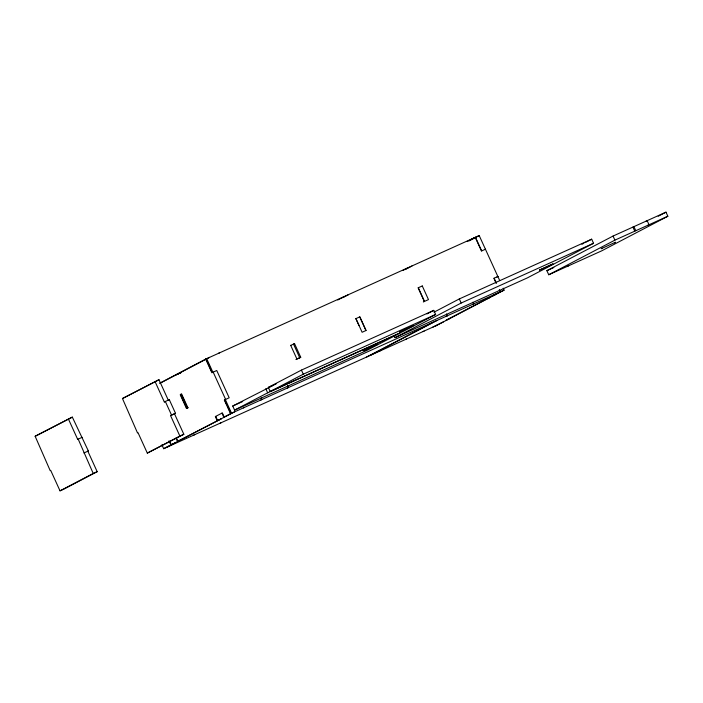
<?xml version="1.0" encoding="UTF-8"?>
<svg xmlns="http://www.w3.org/2000/svg" width="703" height="703" viewBox="0 0 703 703"><rect width="100%" height="100%" fill="white"/><g stroke="black" fill="none" stroke-linecap="round" stroke-linejoin="round"><path stroke-width="1.05" d="M35.15 436.273L72.321 417.116L88.358 450.957L87.857 451.221L97.181 471.687L63.973 489.051L60.019 490.843L50.695 470.377L50.194 470.641L35.15 436.273L72.321 417.116M122.454 398.531L158.975 379.717L168.298 400.174L169.291 399.656L175.504 413.302L170.557 415.605L179.88 436.071L147.314 453.101L137.99 432.635L137.498 432.899L122.454 398.531L158.975 379.717M159.458 383.32L206.656 358.609L212.877 372.256L216.752 370.507L229.187 397.784L224.319 400.051L230.531 413.698L504.077 290.146L503.19 288.195M161.092 382.722L209.573 357.361M218.466 353.354L219.459 352.836M337.739 300.005L344.549 296.438M342.677 297.703L348.512 294.654M68.358 418.909L77.682 439.366L78.182 439.103L93.227 473.47L60.019 490.843M403.127 270.347L407.986 267.799M405.139 269.574L411.949 266.015M467.187 241.586L475.465 237.271L481.687 250.909M469.217 240.813L479.209 235.584L499.64 280.4M155.012 381.501L164.335 401.967L165.328 401.448L171.541 415.086L170.557 415.605M299.75 357.783L300.743 357.265L294.522 343.618L293.529 344.136L299.75 357.783L295.91 359.514M186.444 408.39L187.437 407.863L181.216 394.225L180.223 394.743L186.444 408.39L188.061 407.652M423.329 301.991L424.524 301.385L418.311 287.747M234.591 410.121L267.676 392.81L400.033 333.064L366.94 350.375L234.591 410.121L232.728 406.026L273.775 385.13M268.335 387.406L301.42 370.103L433.777 310.357L435.64 314.452L402.555 331.754L270.198 391.501L268.335 387.406L276.297 383.812M174.511 413.821L183.834 434.278L147.314 453.101M270.198 391.501L303.283 374.189L435.64 314.452M161.892 444.797L163.667 448.69L221.173 418.865L217.201 420.658L215.338 416.571L222.35 412.925L224.213 417.02L231.524 413.179L225.311 399.532M234.442 411.932L177.894 441.247L176.4 437.978M167.112 447.134L174.854 443.101L170.882 444.894L169.019 440.799M243.335 407.916L244.328 407.397M193.712 435.131L194.705 434.612M260.883 399.998L261.868 399.48L261.129 397.845M496.898 277.008L497.865 276.507M426.958 313.916L433.777 310.357M220.188 423.18L221.173 422.661M287.351 388.047L288.441 387.485L287.694 385.85M434.015 312.167L459.314 298.933L591.671 239.187L593.534 243.273L527.364 277.887L395.007 337.633L394.26 335.999M395.007 337.633L461.186 303.019L593.534 243.273M366.685 356.975L432.855 322.369M581.935 244.275L583.885 243.256M585.827 242.236L591.671 239.187M370.648 355.191L436.818 320.577M378.961 351.509L379.998 350.964M446.177 316.35L447.266 315.788L446.519 314.153M405.455 339.549L406.475 339.022M472.644 304.408L473.734 303.845L472.891 302.246M423.118 331.57L424.111 331.051M432.916 327.08L443.531 321.816M485.878 299.381L446.177 320.146L450.148 318.354M435.922 325.797L504.077 290.146M546.872 270.673L613.051 236.059L665.987 212.157L667.85 216.243L601.68 250.857L548.735 274.75L546.872 270.673L553.823 267.535M646.136 221.12L647.129 220.601L648.992 224.688L647.999 225.206M658.201 216.234L665.987 212.157M548.735 274.75L614.905 240.136L667.85 216.243M567.602 266.305L568.586 265.787M602.163 248.229L601.17 248.748L615.406 242.254L614.413 242.772L614.905 242.509M479.209 235.584L205.671 359.128L211.884 372.775L213.176 372.115L225.61 399.401L224.652 399.902L226.867 404.77M472.029 239.055L476.001 237.263M177.059 374.383L181.058 372.572L176.066 374.901M485.518 249.187L481.458 251.015L475.246 237.377M77.682 439.366L82.137 437.319M164.335 401.967L169.291 399.656M290.647 345.437L294.522 343.618M355.894 318.635L359.857 316.842L366.07 330.48L362.115 332.273L355.894 318.635L359.005 325.454M83.903 453.004L88.358 450.957M171.541 415.086L175.504 413.302M300.743 357.265L296.903 358.996L290.699 345.349M497.944 276.464L493.893 278.3L496.116 283.168M232.728 406.026L242.676 401.536M93.227 473.47L97.181 471.687M179.88 436.071L183.834 434.278M496.467 294.126L492.478 295.928L500.334 291.833L499.446 289.882M485.835 299.399L489.85 297.589M163.667 448.69L436.915 325.278M633.895 226.577L635.758 230.663M632.902 227.095L634.765 231.182M613.051 236.059L614.905 240.136M494.121 278.195L496.336 283.063M499.218 289.988L500.105 291.938M459.314 298.933L461.186 303.019M446.423 314.197L447.17 315.832M359.734 316.895L365.955 330.542M301.42 370.103L303.283 374.189M287.597 385.894L288.344 387.529M265.813 388.724L267.676 392.81M206.005 358.978L211.77 371.641M227.763 406.721L230.865 413.54M221.955 413.109L223.818 417.204M215.733 416.387L217.596 420.482M183.255 400.438L180.539 394.471L181.594 393.917L187.929 407.837L186.875 408.39L184.16 402.424M176.005 438.154L177.499 441.431M169.783 441.44L171.277 444.709M363.636 350.683L377.072 344.584L363.636 350.683M399.506 331.921L412.942 325.832L399.506 331.921M539.5 270.04L552.936 263.941L539.5 270.04M422.266 285.954L418.109 287.835L424.322 301.473L428.487 299.601L422.266 285.954"/></g></svg>
